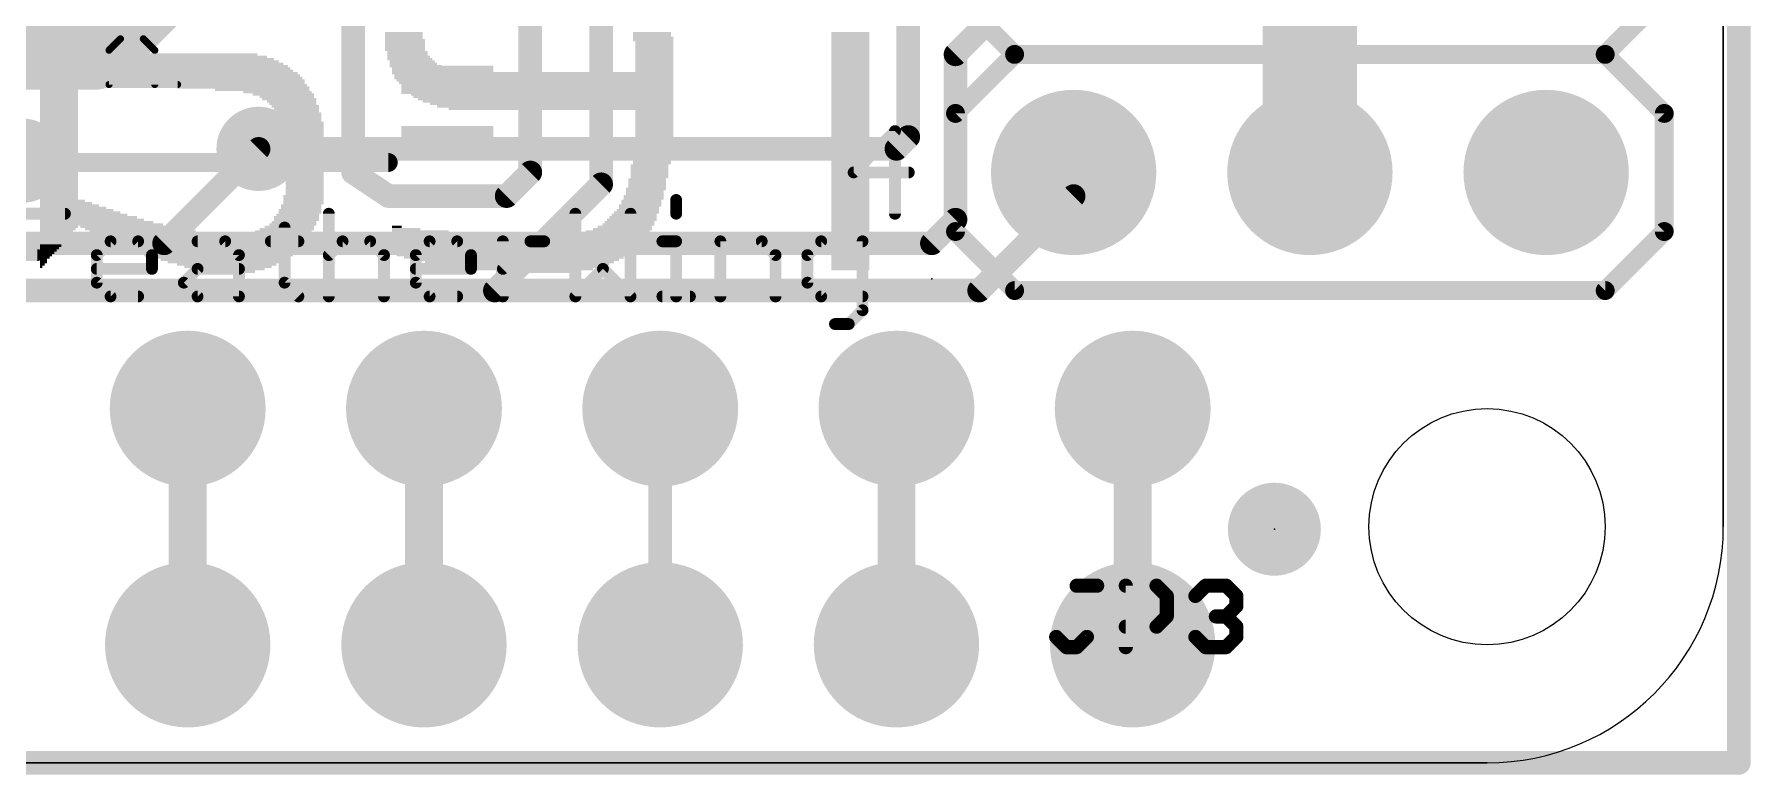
# Model space of a CAD drawing. Extents: x -1.3 to 52.1, y -0.1 to 23.3.
# Drawn here: x 32.64 to 51.09, y -0.13 to 7.84 of the extents above; entities that cross this region are included whole.
import ezdxf

# ---------------------------------------------------------------- set-up
doc = ezdxf.new("R2010")
doc.units = 0
for name, color, linetype in [('1', 12, 'CONTINUOUS'), ('16', 132, 'CONTINUOUS'), ('17', 110, 'CONTINUOUS'), ('18', 110, 'CONTINUOUS'), ('20', 53, 'CONTINUOUS'), ('21', 40, 'CONTINUOUS'), ('22', 40, 'CONTINUOUS'), ('23', 53, 'CONTINUOUS'), ('24', 53, 'CONTINUOUS'), ('25', 253, 'CONTINUOUS'), ('27', 5, 'CONTINUOUS')]:
    doc.layers.add(name, color=color, linetype=linetype)

# ---------------------------------------------------------------- blocks, each defined once
blk = doc.blocks.new('PIE')
at = {"const_width": 0.5}
blk.add_lwpolyline([(0, -0.25, 1), (0, 0.25, 1), (0, -0.25)], format="xyb", dxfattribs=at)
blk = doc.blocks.new('ROUNDP')
at = {"const_width": 0.5}
blk.add_lwpolyline([(0, -0.25, 1), (0, 0.25, 1), (0, -0.25)], format="xyb", dxfattribs=at)
blk = doc.blocks.new('RECT')
blk.add_solid([(-0.5, -0.5), (0.5, -0.5), (-0.5, 0.5), (0.5, 0.5)])
blk = doc.blocks.new('ROUNDV')
at = {"const_width": 0.5}
blk.add_lwpolyline([(0, -0.25, 1), (0, 0.25, 1), (0, -0.25)], format="xyb", dxfattribs=at)

msp = doc.modelspace()

# ---------------------------------------------------------------- linework, layer by layer
at = {"layer": '1'}
for points, const_width in [([(37.973, 12.319), (37.973, 6.35)], 0.254), ([(36.068, 6.35), (36.068, 10.668)], 0.254), ([(46.355, 8.89), (46.355, 6.35)], 1.016), ([(38.735, 8.382), (38.735, 6.223)], 0.254), ([(35.052, 6.604), (34.036, 5.588)], 0.254), ([(36.449, 6.096), (36.068, 6.35)], 0.254), ([(37.973, 6.35), (37.719, 6.096)], 0.254), ([(38.735, 6.223), (37.592, 5.08)], 0.254), ([(37.719, 6.096), (36.449, 6.096)], 0.254), ([(34.036, 5.588), (29.21, 5.588)], 0.254), ([(37.592, 5.08), (28.956, 5.08)], 0.254), ([(34.29, 3.81), (34.29, 1.27)], 0.4064), ([(36.83, 3.81), (36.83, 1.27)], 0.4064), ([(39.37, 3.81), (39.37, 1.27)], 0.254), ([(41.91, 3.81), (41.91, 1.27)], 0.4064), ([(44.45, 3.81), (44.45, 1.27)], 0.4064)]:
    msp.add_lwpolyline(points, dxfattribs=dict(at, const_width=const_width))
for points, const_width in [([(35.0969, 6.5591, 1), (35.0071, 6.6489)], 0.127), ([(36.1032, 6.4028, 1), (36.0328, 6.2972)], 0.127), ([(38.0179, 6.3051, 1), (37.9281, 6.3949)], 0.127), ([(46.101, 6.35, 1), (46.609, 6.35)], 0.508), ([(36.0045, 6.35, 1), (36.1315, 6.35)], 0.127), ([(37.9095, 6.35, 1), (38.0365, 6.35)], 0.127), ([(38.6715, 6.223, 1), (38.7985, 6.223)], 0.127), ([(38.7799, 6.1781, 1), (38.6901, 6.2679)], 0.127), ([(36.449, 6.1595, 1), (36.449, 6.0325)], 0.127), ([(36.4138, 6.0432, 1), (36.4842, 6.1488)], 0.127), ([(37.6741, 6.1409, 1), (37.7639, 6.0511)], 0.127), ([(37.719, 6.0325, 1), (37.719, 6.1595)], 0.127), ([(33.9911, 5.6329, 1), (34.0809, 5.5431)], 0.127), ([(34.036, 5.5245, 1), (34.036, 5.6515)], 0.127), ([(37.5471, 5.1249, 1), (37.6369, 5.0351)], 0.127), ([(37.592, 5.0165, 1), (37.592, 5.1435)], 0.127), ([(34.3916, 3.81, 1), (34.1884, 3.81)], 0.2032), ([(36.9316, 3.81, 1), (36.7284, 3.81)], 0.2032), ([(39.4335, 3.81, 1), (39.3065, 3.81)], 0.127), ([(42.0116, 3.81, 1), (41.8084, 3.81)], 0.2032), ([(44.5516, 3.81, 1), (44.3484, 3.81)], 0.2032), ([(34.1884, 1.27, 1), (34.3916, 1.27)], 0.2032), ([(36.7284, 1.27, 1), (36.9316, 1.27)], 0.2032), ([(39.3065, 1.27, 1), (39.4335, 1.27)], 0.127), ([(41.8084, 1.27, 1), (42.0116, 1.27)], 0.2032), ([(44.3484, 1.27, 1), (44.5516, 1.27)], 0.2032)]:
    msp.add_lwpolyline(points, format="xyb", dxfattribs=dict(at, const_width=const_width))
at = {"layer": '16'}
for points, const_width in [([(50.967, 23.142), (50.967, 0)], 0.254), ([(33.274, 7.747), (33.909, 8.382)], 1.016), ([(43.815, 8.89), (42.545, 7.62)], 0.254), ([(27.813, 7.747), (33.274, 7.747)], 1.016), ([(42.037, 8.001), (42.037, 6.731)], 0.254), ([(42.545, 7.62), (42.545, 5.842)], 0.254), ([(42.037, 6.731), (41.91, 6.604)], 0.254), ([(41.91, 6.604), (35.052, 6.604)], 0.254), ([(43.815, 6.096), (43.815, 6.35)], 0.254), ([(42.799, 5.08), (43.815, 6.096)], 0.254), ([(42.545, 5.842), (42.291, 5.588)], 0.254), ([(42.291, 5.588), (26.924, 5.588)], 0.254), ([(25.4, 5.08), (42.799, 5.08)], 0.254), ([(50.967, 0), (0, 0)], 0.254)]:
    msp.add_lwpolyline(points, dxfattribs=dict(at, const_width=const_width))
for points, const_width in [([(33.0944, 7.9266, 1), (33.4536, 7.5674)], 0.508), ([(33.274, 7.493, 1), (33.274, 8.001)], 0.508), ([(42.6085, 7.62, 1), (42.4815, 7.62)], 0.127), ([(42.5001, 7.6649, 1), (42.5899, 7.5751)], 0.127), ([(42.0819, 6.6861, 1), (41.9921, 6.7759)], 0.127), ([(35.052, 6.6675, 1), (35.052, 6.5405)], 0.127), ([(41.8651, 6.6489, 1), (41.9549, 6.5591)], 0.127), ([(41.91, 6.5405, 1), (41.91, 6.6675)], 0.127), ([(41.9735, 6.731, 1), (42.1005, 6.731)], 0.127), ([(43.8785, 6.35, 1), (43.7515, 6.35)], 0.127), ([(43.7515, 6.096, 1), (43.8785, 6.096)], 0.127), ([(43.8599, 6.0511, 1), (43.7701, 6.1409)], 0.127), ([(42.4815, 5.842, 1), (42.6085, 5.842)], 0.127), ([(42.5899, 5.7971, 1), (42.5001, 5.8869)], 0.127), ([(42.2461, 5.6329, 1), (42.3359, 5.5431)], 0.127), ([(42.291, 5.5245, 1), (42.291, 5.6515)], 0.127), ([(42.7541, 5.1249, 1), (42.8439, 5.0351)], 0.127), ([(42.799, 5.0165, 1), (42.799, 5.1435)], 0.127), ([(50.9035, 0, 1), (51.0305, 0)], 0.127), ([(50.967, -0.0635, 1), (50.967, 0.0635)], 0.127)]:
    msp.add_lwpolyline(points, format="xyb", dxfattribs=dict(at, const_width=const_width))
at = {"layer": '20'}
for p, q in [((50.8, 20.32), (50.8, 2.54)), ((50.8, 2.54), (50.8, 20.32)), ((48.26, 0), (2.54, 0)), ((2.54, 0), (48.26, 0))]:
    msp.add_line(p, q, dxfattribs=at)
msp.add_circle((48.26, 2.54), 1.27, dxfattribs=at)
msp.add_arc((48.26, 2.54), 2.54, 270, 0, dxfattribs=at)
msp.add_arc((48.26, 2.54), 2.54, 270, 0, dxfattribs=at)
at = {"layer": '21'}
for points, const_width in [([(42.545, 8.255), (43.18, 7.62)], 0.2032), ([(50.165, 8.255), (49.53, 7.62)], 0.2032), ([(43.18, 7.62), (42.545, 6.985)], 0.2032), ([(49.53, 7.62), (43.18, 7.62)], 0.2032), ([(49.53, 7.62), (50.165, 6.985)], 0.2032), ([(42.545, 6.985), (42.545, 5.715)], 0.2032), ([(50.165, 6.985), (50.165, 5.715)], 0.2032), ([(41.8944, 6.7953), (41.4495, 6.3504)], 0.127), ([(41.8944, 5.9055), (41.8944, 6.7953)], 0.127), ([(36.4458, 6.4574), (31.8802, 6.4574)], 0.2032), ([(41.4495, 6.3504), (42.0427, 6.3504)], 0.127), ([(39.5414, 6.0546), (39.5414, 5.9063)], 0.127), ([(32.3768, 5.9063), (32.9699, 5.9063)], 0.127), ([(35.807, 5.9063), (35.807, 5.0165)], 0.127), ([(38.4576, 5.9063), (38.4576, 5.0165)], 0.127), ([(39.0508, 5.0165), (39.0508, 5.9063)], 0.127), ([(35.3316, 5.758), (35.3316, 5.1648)], 0.127), ([(42.545, 5.715), (43.18, 5.08)], 0.2032), ([(50.165, 5.715), (49.53, 5.08)], 0.2032), ([(33.3123, 5.4614), (33.4606, 5.6097)], 0.127), ([(33.4606, 5.6097), (33.7572, 5.6097)], 0.127), ([(33.7572, 5.6097), (33.9055, 5.4614)], 0.127), ([(34.3961, 5.6097), (34.6927, 5.6097)], 0.127), ([(34.6927, 5.6097), (34.841, 5.4614)], 0.127), ([(35.1833, 5.6097), (35.4799, 5.6097)], 0.127), ([(35.807, 5.4614), (35.9553, 5.6097)], 0.127), ([(35.9553, 5.6097), (36.2519, 5.6097)], 0.127), ([(36.2519, 5.6097), (36.4002, 5.4614)], 0.127), ([(36.7425, 5.4614), (36.8908, 5.6097)], 0.127), ([(36.8908, 5.6097), (37.1874, 5.6097)], 0.127), ([(37.1874, 5.6097), (37.3357, 5.4614)], 0.127), ([(37.678, 5.0165), (37.678, 5.6097)], 0.127), ([(37.678, 5.3131), (37.9746, 5.6097)], 0.127), ([(37.9746, 5.6097), (38.1229, 5.6097)], 0.127), ([(39.3932, 5.6097), (39.5414, 5.6097)], 0.127), ([(39.5414, 5.6097), (39.5414, 5.0165)], 0.127), ([(40.0168, 5.0165), (40.0168, 5.6097)], 0.127), ([(40.0168, 5.6097), (40.4617, 5.6097)], 0.127), ([(40.4617, 5.6097), (40.61, 5.4614)], 0.127), ([(41.1006, 5.6097), (40.9524, 5.4614)], 0.127), ([(41.5455, 5.6097), (41.1006, 5.6097)], 0.127), ([(41.5455, 4.8682), (41.5455, 5.6097)], 0.127), ([(32.3768, 5.4614), (32.6733, 5.4614)], 0.127), ([(33.3123, 5.1648), (33.3123, 5.4614)], 0.127), ([(33.9055, 5.3131), (33.3123, 5.3131)], 0.127), ([(33.9055, 5.4614), (33.9055, 5.3131)], 0.127), ([(34.2478, 5.1648), (34.3961, 5.3131)], 0.127), ([(34.3961, 5.3131), (34.841, 5.3131)], 0.127), ([(34.841, 5.4614), (34.841, 5.0165)], 0.127), ([(36.4002, 5.4614), (36.4002, 5.0165)], 0.127), ([(36.7425, 5.1648), (36.7425, 5.4614)], 0.127), ([(37.3357, 5.3131), (36.7425, 5.3131)], 0.127), ([(37.3357, 5.4614), (37.3357, 5.3131)], 0.127), ([(38.4576, 5.0165), (38.7542, 5.3131)], 0.127), ([(38.7542, 5.3131), (39.0508, 5.0165)], 0.127), ([(40.61, 5.4614), (40.61, 5.0165)], 0.127), ([(40.9524, 5.4614), (40.9524, 5.1648)], 0.127), ([(33.4606, 5.0165), (33.3123, 5.1648)], 0.127), ([(34.3961, 5.0165), (34.2478, 5.1648)], 0.127), ([(35.3316, 5.1648), (35.4799, 5.0165)], 0.127), ([(36.8908, 5.0165), (36.7425, 5.1648)], 0.127), ([(40.9524, 5.1648), (41.1006, 5.0165)], 0.127), ([(49.53, 5.08), (43.18, 5.08)], 0.2032), ([(33.7572, 5.0165), (33.4606, 5.0165)], 0.127), ([(34.841, 5.0165), (34.3961, 5.0165)], 0.127), ([(37.1874, 5.0165), (36.8908, 5.0165)], 0.127), ([(39.3932, 5.0165), (39.6897, 5.0165)], 0.127), ([(41.1006, 5.0165), (41.5455, 5.0165)], 0.127), ([(41.3972, 4.7199), (41.5455, 4.8682)], 0.127), ([(41.2489, 4.7199), (41.3972, 4.7199)], 0.127)]:
    msp.add_lwpolyline(points, dxfattribs=dict(at, const_width=const_width))
for points, const_width in [([(43.18, 7.6708, 1), (43.18, 7.5692)], 0.1016), ([(43.2159, 7.5841, 1), (43.1441, 7.6559)], 0.1016), ([(43.1441, 7.5841, 1), (43.2159, 7.6559)], 0.1016), ([(49.5659, 7.6559, 1), (49.4941, 7.5841)], 0.1016), ([(49.4941, 7.6559, 1), (49.5659, 7.5841)], 0.1016), ([(49.53, 7.5692, 1), (49.53, 7.6708)], 0.1016), ([(42.5958, 6.985, 1), (42.4942, 6.985)], 0.1016), ([(42.5091, 7.0209, 1), (42.5809, 6.9491)], 0.1016), ([(50.2158, 6.985, 1), (50.1142, 6.985)], 0.1016), ([(50.1291, 6.9491, 1), (50.2009, 7.0209)], 0.1016), ([(41.9261, 6.7953, 1), (41.8626, 6.7953)], 0.0635), ([(41.9168, 6.7728, 1), (41.8719, 6.8177)], 0.0635), ([(36.4458, 6.4066, 1), (36.4458, 6.5082)], 0.1016), ([(41.4495, 6.3821, 1), (41.4495, 6.3186)], 0.0635), ([(41.427, 6.3728, 1), (41.472, 6.3279)], 0.0635), ([(42.0427, 6.3186, 1), (42.0427, 6.3821)], 0.0635), ([(39.5732, 6.0546, 1), (39.5097, 6.0546)], 0.0635), ([(32.9699, 5.8745, 1), (32.9699, 5.938)], 0.0635), ([(35.8388, 5.9063, 1), (35.7752, 5.9063)], 0.0635), ([(38.4894, 5.9063, 1), (38.4259, 5.9063)], 0.0635), ([(39.0826, 5.9063, 1), (39.0191, 5.9063)], 0.0635), ([(39.5097, 5.9063, 1), (39.5732, 5.9063)], 0.0635), ([(41.8626, 5.9055, 1), (41.9261, 5.9055)], 0.0635), ([(35.3634, 5.758, 1), (35.2999, 5.758)], 0.0635), ([(42.5809, 5.7509, 1), (42.5091, 5.6791)], 0.1016), ([(42.4942, 5.715, 1), (42.5958, 5.715)], 0.1016), ([(50.1142, 5.715, 1), (50.2158, 5.715)], 0.1016), ([(50.2009, 5.6791, 1), (50.1291, 5.7509)], 0.1016), ([(33.4606, 5.6414, 1), (33.4606, 5.5779)], 0.0635), ([(33.483, 5.5872, 1), (33.4381, 5.6321)], 0.0635), ([(33.7796, 5.6321, 1), (33.7347, 5.5872)], 0.0635), ([(33.7572, 5.5779, 1), (33.7572, 5.6414)], 0.0635), ([(34.3961, 5.6414, 1), (34.3961, 5.5779)], 0.0635), ([(34.7151, 5.6321, 1), (34.6702, 5.5872)], 0.0635), ([(34.6927, 5.5779, 1), (34.6927, 5.6414)], 0.0635), ([(35.1833, 5.6414, 1), (35.1833, 5.5779)], 0.0635), ([(35.4799, 5.5779, 1), (35.4799, 5.6414)], 0.0635), ([(35.9553, 5.6414, 1), (35.9553, 5.5779)], 0.0635), ([(35.9777, 5.5872, 1), (35.9328, 5.6321)], 0.0635), ([(36.2743, 5.6321, 1), (36.2294, 5.5872)], 0.0635), ([(36.2519, 5.5779, 1), (36.2519, 5.6414)], 0.0635), ([(36.8908, 5.6414, 1), (36.8908, 5.5779)], 0.0635), ([(36.9133, 5.5872, 1), (36.8684, 5.6321)], 0.0635), ([(37.2098, 5.6321, 1), (37.1649, 5.5872)], 0.0635), ([(37.1874, 5.5779, 1), (37.1874, 5.6414)], 0.0635), ([(37.7098, 5.6097, 1), (37.6463, 5.6097)], 0.0635), ([(37.9746, 5.6414, 1), (37.9746, 5.5779)], 0.0635), ([(37.9971, 5.5872, 1), (37.9522, 5.6321)], 0.0635), ([(38.1229, 5.5779, 1), (38.1229, 5.6414)], 0.0635), ([(39.3932, 5.6414, 1), (39.3932, 5.5779)], 0.0635), ([(39.5732, 5.6097, 1), (39.5097, 5.6097)], 0.0635), ([(39.5414, 5.5779, 1), (39.5414, 5.6414)], 0.0635), ([(40.0168, 5.6414, 1), (40.0168, 5.5779)], 0.0635), ([(40.0486, 5.6097, 1), (39.9851, 5.6097)], 0.0635), ([(40.4842, 5.6321, 1), (40.4393, 5.5872)], 0.0635), ([(40.4617, 5.5779, 1), (40.4617, 5.6414)], 0.0635), ([(41.1006, 5.6414, 1), (41.1006, 5.5779)], 0.0635), ([(41.1231, 5.5872, 1), (41.0782, 5.6321)], 0.0635), ([(41.5773, 5.6097, 1), (41.5138, 5.6097)], 0.0635), ([(41.5455, 5.5779, 1), (41.5455, 5.6414)], 0.0635), ([(32.6733, 5.4296, 1), (32.6733, 5.4931)], 0.0635), ([(33.344, 5.4614, 1), (33.2805, 5.4614)], 0.0635), ([(33.2898, 5.4838, 1), (33.3347, 5.4389)], 0.0635), ([(33.3123, 5.3448, 1), (33.3123, 5.2813)], 0.0635), ([(33.9372, 5.4614, 1), (33.8737, 5.4614)], 0.0635), ([(33.883, 5.4389, 1), (33.9279, 5.4838)], 0.0635), ([(33.9055, 5.2813, 1), (33.9055, 5.3448)], 0.0635), ([(34.3961, 5.3448, 1), (34.3961, 5.2813)], 0.0635), ([(34.4185, 5.2906, 1), (34.3736, 5.3355)], 0.0635), ([(34.8727, 5.4614, 1), (34.8092, 5.4614)], 0.0635), ([(34.8185, 5.4389, 1), (34.8634, 5.4838)], 0.0635), ([(34.841, 5.2813, 1), (34.841, 5.3448)], 0.0635), ([(35.7845, 5.4838, 1), (35.8295, 5.4389)], 0.0635), ([(36.4319, 5.4614, 1), (36.3684, 5.4614)], 0.0635), ([(36.3777, 5.4389, 1), (36.4226, 5.4838)], 0.0635), ([(36.7743, 5.4614, 1), (36.7108, 5.4614)], 0.0635), ([(36.7425, 5.3448, 1), (36.7425, 5.2813)], 0.0635), ([(36.7201, 5.4838, 1), (36.765, 5.4389)], 0.0635), ([(37.3674, 5.4614, 1), (37.3039, 5.4614)], 0.0635), ([(37.3132, 5.4389, 1), (37.3581, 5.4838)], 0.0635), ([(37.3357, 5.2813, 1), (37.3357, 5.3448)], 0.0635), ([(37.6556, 5.3355, 1), (37.7005, 5.2906)], 0.0635), ([(38.7767, 5.3355, 1), (38.7318, 5.2906)], 0.0635), ([(38.7767, 5.2906, 1), (38.7318, 5.3355)], 0.0635), ([(40.6418, 5.4614, 1), (40.5783, 5.4614)], 0.0635), ([(40.5876, 5.4389, 1), (40.6325, 5.4838)], 0.0635), ([(40.9841, 5.4614, 1), (40.9206, 5.4614)], 0.0635), ([(40.9299, 5.4838, 1), (40.9748, 5.4389)], 0.0635), ([(33.3347, 5.1872, 1), (33.2898, 5.1423)], 0.0635), ([(33.2805, 5.1648, 1), (33.344, 5.1648)], 0.0635), ([(33.8737, 5.3131, 1), (33.9372, 5.3131)], 0.0635), ([(34.2703, 5.1872, 1), (34.2254, 5.1423)], 0.0635), ([(34.2254, 5.1872, 1), (34.2703, 5.1423)], 0.0635), ([(35.2999, 5.1648, 1), (35.3634, 5.1648)], 0.0635), ([(35.3541, 5.1872, 1), (35.3092, 5.1423)], 0.0635), ([(36.7108, 5.1648, 1), (36.7743, 5.1648)], 0.0635), ([(36.765, 5.1872, 1), (36.7201, 5.1423)], 0.0635), ([(37.3039, 5.3131, 1), (37.3674, 5.3131)], 0.0635), ([(40.9206, 5.1648, 1), (40.9841, 5.1648)], 0.0635), ([(40.9748, 5.1872, 1), (40.9299, 5.1423)], 0.0635), ([(43.18, 5.1308, 1), (43.18, 5.0292)], 0.1016), ([(49.53, 5.0292, 1), (49.53, 5.1308)], 0.1016), ([(33.4606, 5.0483, 1), (33.4606, 4.9848)], 0.0635), ([(33.4381, 4.994, 1), (33.483, 5.039)], 0.0635), ([(33.7572, 4.9848, 1), (33.7572, 5.0483)], 0.0635), ([(34.3961, 5.0483, 1), (34.3961, 4.9848)], 0.0635), ([(34.3736, 4.994, 1), (34.4185, 5.039)], 0.0635), ([(34.8092, 5.0165, 1), (34.8727, 5.0165)], 0.0635), ([(34.841, 4.9848, 1), (34.841, 5.0483)], 0.0635), ([(35.4575, 4.994, 1), (35.5024, 5.039)], 0.0635), ([(35.7752, 5.0165, 1), (35.8388, 5.0165)], 0.0635), ([(36.3684, 5.0165, 1), (36.4319, 5.0165)], 0.0635), ([(36.8908, 5.0483, 1), (36.8908, 4.9848)], 0.0635), ([(36.8684, 4.994, 1), (36.9133, 5.039)], 0.0635), ([(37.1874, 4.9848, 1), (37.1874, 5.0483)], 0.0635), ([(37.6463, 5.0165, 1), (37.7098, 5.0165)], 0.0635), ([(38.4352, 5.039, 1), (38.4801, 4.994)], 0.0635), ([(38.4259, 5.0165, 1), (38.4894, 5.0165)], 0.0635), ([(39.0191, 5.0165, 1), (39.0826, 5.0165)], 0.0635), ([(39.0284, 4.994, 1), (39.0733, 5.039)], 0.0635), ([(39.3932, 5.0483, 1), (39.3932, 4.9848)], 0.0635), ([(39.5097, 5.0165, 1), (39.5732, 5.0165)], 0.0635), ([(39.6897, 4.9848, 1), (39.6897, 5.0483)], 0.0635), ([(39.9851, 5.0165, 1), (40.0486, 5.0165)], 0.0635), ([(40.5783, 5.0165, 1), (40.6418, 5.0165)], 0.0635), ([(41.1006, 5.0483, 1), (41.1006, 4.9848)], 0.0635), ([(41.0782, 4.994, 1), (41.1231, 5.039)], 0.0635), ([(41.5455, 4.9848, 1), (41.5455, 5.0483)], 0.0635), ([(43.1441, 5.0441, 1), (43.2159, 5.1159)], 0.1016), ([(49.4941, 5.1159, 1), (49.5659, 5.0441)], 0.1016), ([(41.5138, 4.8682, 1), (41.5773, 4.8682)], 0.0635), ([(41.568, 4.8458, 1), (41.5231, 4.8907)], 0.0635), ([(41.2489, 4.7517, 1), (41.2489, 4.6882)], 0.0635), ([(41.3748, 4.7424, 1), (41.4197, 4.6975)], 0.0635), ([(41.3972, 4.6882, 1), (41.3972, 4.7517)], 0.0635)]:
    msp.add_lwpolyline(points, format="xyb", dxfattribs=dict(at, const_width=const_width))
at = {"layer": '23'}
msp.add_point((45.973, 2.513), dxfattribs=at)
at = {"layer": '24'}
msp.add_point((42.291, 5.207), dxfattribs=at)
at = {"layer": '25', "const_width": 0.1524}
for points in [[(43.8475, 1.9056), (44.0678, 1.9056)], [(43.9576, 1.3548), (43.9576, 1.9056)], [(44.3756, 1.2446), (44.3756, 1.9056)], [(44.3756, 1.9056), (44.7061, 1.9056)], [(44.7061, 1.9056), (44.8162, 1.7954)], [(44.8162, 1.7954), (44.8162, 1.5751)], [(45.124, 1.7954), (45.2341, 1.9056)], [(45.2341, 1.9056), (45.4545, 1.9056)], [(45.4545, 1.9056), (45.5646, 1.7954)], [(45.5646, 1.7954), (45.5646, 1.6852)], [(45.5646, 1.6852), (45.4545, 1.5751)], [(44.7061, 1.4649), (44.3756, 1.4649)], [(44.8162, 1.5751), (44.7061, 1.4649)], [(45.4545, 1.5751), (45.3443, 1.5751)], [(45.4545, 1.5751), (45.5646, 1.4649)], [(45.5646, 1.4649), (45.5646, 1.3548)], [(43.6272, 1.3548), (43.7373, 1.2446)], [(43.7373, 1.2446), (43.8475, 1.2446)], [(43.8475, 1.2446), (43.9576, 1.3548)], [(45.2341, 1.2446), (45.124, 1.3548)], [(45.4545, 1.2446), (45.2341, 1.2446)], [(45.5646, 1.3548), (45.4545, 1.2446)]]:
    msp.add_lwpolyline(points, dxfattribs=at)
at = {"layer": '25', "const_width": 0.0762}
for points in [[(43.8475, 1.9437, 1), (43.8475, 1.8675)], [(43.9957, 1.9056, 1), (43.9195, 1.9056)], [(44.0678, 1.8675, 1), (44.0678, 1.9437)], [(44.4137, 1.9056, 1), (44.3375, 1.9056)], [(44.3756, 1.9437, 1), (44.3756, 1.8675)], [(44.733, 1.9325, 1), (44.6791, 1.8786)], [(44.7061, 1.8675, 1), (44.7061, 1.9437)], [(44.8543, 1.7954, 1), (44.7781, 1.7954)], [(44.7893, 1.7685, 1), (44.8432, 1.8223)], [(45.097, 1.8223, 1), (45.1509, 1.7685)], [(45.2341, 1.9437, 1), (45.2341, 1.8675)], [(45.2611, 1.8786, 1), (45.2072, 1.9325)], [(45.4814, 1.9325, 1), (45.4275, 1.8786)], [(45.4545, 1.8675, 1), (45.4545, 1.9437)], [(45.6027, 1.7954, 1), (45.5265, 1.7954)], [(45.5377, 1.7685, 1), (45.5916, 1.8223)], [(45.5265, 1.6852, 1), (45.6027, 1.6852)], [(45.5916, 1.6583, 1), (45.5377, 1.7122)], [(44.3756, 1.503, 1), (44.3756, 1.4268)], [(44.6791, 1.4919, 1), (44.733, 1.438)], [(44.7061, 1.4268, 1), (44.7061, 1.503)], [(44.7781, 1.5751, 1), (44.8543, 1.5751)], [(44.8432, 1.5481, 1), (44.7893, 1.602)], [(45.3443, 1.6132, 1), (45.3443, 1.537)], [(45.4814, 1.602, 1), (45.4275, 1.5481)], [(45.4275, 1.602, 1), (45.4814, 1.5481)], [(45.4545, 1.537, 1), (45.4545, 1.6132)], [(45.6027, 1.4649, 1), (45.5265, 1.4649)], [(45.5377, 1.438, 1), (45.5916, 1.4919)], [(43.6541, 1.3817, 1), (43.6002, 1.3278)], [(43.7373, 1.2827, 1), (43.7373, 1.2065)], [(43.7104, 1.2177, 1), (43.7643, 1.2715)], [(43.8205, 1.2715, 1), (43.8744, 1.2177)], [(43.8475, 1.2065, 1), (43.8475, 1.2827)], [(43.9195, 1.3548, 1), (43.9957, 1.3548)], [(43.9846, 1.3278, 1), (43.9307, 1.3817)], [(45.1509, 1.3817, 1), (45.097, 1.3278)], [(45.2341, 1.2827, 1), (45.2341, 1.2065)], [(45.2072, 1.2177, 1), (45.2611, 1.2715)], [(45.4275, 1.2715, 1), (45.4814, 1.2177)], [(45.4545, 1.2065, 1), (45.4545, 1.2827)], [(45.5265, 1.3548, 1), (45.6027, 1.3548)], [(45.5916, 1.3278, 1), (45.5377, 1.3817)], [(44.3375, 1.2446, 1), (44.4137, 1.2446)]]:
    msp.add_lwpolyline(points, format="xyb", dxfattribs=at)
at = {"layer": '27', "const_width": 0.0762}
for points in [[(33.4443, 7.6646), (33.5671, 7.7875)], [(33.5671, 7.7875), (33.8129, 7.7875)], [(33.8129, 7.7875), (33.9358, 7.6646)], [(33.4443, 7.296), (33.4443, 7.6646)], [(33.9358, 7.6646), (33.9358, 7.296)], [(34.1815, 7.296), (33.4443, 7.296)]]:
    msp.add_lwpolyline(points, dxfattribs=at)
at = {"layer": '27', "const_width": 0.0381}
for points in [[(33.5671, 7.8065, 1), (33.5671, 7.7684)], [(33.5806, 7.774, 1), (33.5537, 7.8009)], [(33.8264, 7.8009, 1), (33.7994, 7.774)], [(33.8129, 7.7684, 1), (33.8129, 7.8065)], [(33.4633, 7.6646, 1), (33.4252, 7.6646)], [(33.4308, 7.6781, 1), (33.4577, 7.6511)], [(33.9548, 7.6646, 1), (33.9167, 7.6646)], [(33.9223, 7.6511, 1), (33.9492, 7.6781)], [(33.4252, 7.296, 1), (33.4633, 7.296)], [(33.4443, 7.315, 1), (33.4443, 7.2769)], [(33.9167, 7.296, 1), (33.9548, 7.296)], [(34.1815, 7.2769, 1), (34.1815, 7.315)]]:
    msp.add_lwpolyline(points, format="xyb", dxfattribs=at)

# ---------------------------------------------------------------- block references
at = {"layer": '1', "xscale": 0.3048, "yscale": 0.9906, "rotation": 270}
for p in [(37.0808, 7.347), (37.0808, 6.697)]:
    msp.add_blockref('RECT', p, dxfattribs=at)
at = {"layer": '1'}
msp.add_blockref('PIE', (45.973, 2.513), dxfattribs=at)
at = {"layer": '17', "rotation": 270}
for p, xscale, yscale in [((43.815, 6.35), 1.778, 1.778), ((43.815, 6.35), 1.778, 1.778), ((46.355, 6.35), 1.778, 1.778), ((46.355, 6.35), 1.778, 1.778), ((48.895, 6.35), 1.778, 1.778), ((48.895, 6.35), 1.778, 1.778), ((34.29, 3.81), 1.6764, 1.6764), ((34.29, 3.81), 1.6764, 1.6764), ((36.83, 3.81), 1.6764, 1.6764), ((36.83, 3.81), 1.6764, 1.6764), ((39.37, 3.81), 1.6764, 1.6764), ((39.37, 3.81), 1.6764, 1.6764), ((41.91, 3.81), 1.6764, 1.6764), ((41.91, 3.81), 1.6764, 1.6764), ((44.45, 3.81), 1.6764, 1.6764), ((44.45, 3.81), 1.6764, 1.6764)]:
    msp.add_blockref('ROUNDP', p, dxfattribs=dict(at, xscale=xscale, yscale=yscale))
at = {"layer": '17', "xscale": 1.778, "yscale": 1.778}
for p in [(34.29, 1.27), (34.29, 1.27), (36.83, 1.27), (36.83, 1.27), (39.37, 1.27), (39.37, 1.27), (41.91, 1.27), (41.91, 1.27), (44.45, 1.27), (44.45, 1.27)]:
    msp.add_blockref('ROUNDP', p, dxfattribs=at)
at = {"layer": '18', "xscale": 0.9064, "yscale": 0.9064}
for p in [(35.052, 6.604), (35.052, 6.604), (32.512, 6.477), (32.512, 6.477)]:
    msp.add_blockref('ROUNDV', p, dxfattribs=at)
at = {"layer": '22', "yscale": 0.0254, "rotation": 180}
for p, xscale in [((32.9057, 7.8486), 0.4064), ((32.9057, 7.8232), 0.4064), ((32.9057, 7.7978), 0.4064), ((32.9057, 7.7724), 0.4064), ((32.9057, 7.747), 0.4064), ((36.6141, 7.8486), 0.4064), ((36.6141, 7.8232), 0.4064), ((36.6141, 7.7978), 0.4064), ((36.6268, 7.7724), 0.4318), ((36.6268, 7.747), 0.4318), ((39.2811, 7.8486), 0.4064), ((39.2811, 7.8232), 0.4064), ((39.2938, 7.7978), 0.4318), ((39.2938, 7.7724), 0.4318), ((39.3065, 7.747), 0.4064), ((41.4147, 7.8486), 0.4064), ((41.4147, 7.8232), 0.4064), ((41.4147, 7.7978), 0.4064), ((41.4147, 7.7724), 0.4064), ((41.4147, 7.747), 0.4064), ((32.9057, 7.7216), 0.4064), ((32.9057, 7.6962), 0.4064), ((32.9057, 7.6708), 0.4064), ((32.9057, 7.6454), 0.4064), ((33.8709, 7.62), 2.3368), ((33.9217, 7.5946), 2.4384), ((33.9598, 7.5692), 2.5146), ((36.6268, 7.7216), 0.4318), ((36.6268, 7.6962), 0.4318), ((36.6268, 7.6708), 0.4318), ((36.6522, 7.6454), 0.4318), ((36.6522, 7.62), 0.4318), ((36.6649, 7.5946), 0.4572), ((36.6776, 7.5692), 0.4826), ((39.3065, 7.7216), 0.4064), ((39.3065, 7.6962), 0.4064), ((39.3065, 7.6708), 0.4064), ((39.3065, 7.6454), 0.4064), ((39.3065, 7.62), 0.4064), ((39.3065, 7.5946), 0.4064), ((39.3065, 7.5692), 0.4064), ((41.4147, 7.7216), 0.4064), ((41.4147, 7.6962), 0.4064), ((41.4147, 7.6708), 0.4064), ((41.4147, 7.6454), 0.4064), ((41.4147, 7.62), 0.4064), ((41.4147, 7.5946), 0.4064), ((41.4147, 7.5692), 0.4064), ((33.9852, 7.5438), 2.5654), ((34.0106, 7.5184), 2.6162), ((34.036, 7.493), 2.667), ((34.0487, 7.4676), 2.6924), ((34.0614, 7.4422), 2.7178), ((34.0868, 7.4168), 2.7686), ((34.0995, 7.3914), 2.794), ((36.703, 7.5438), 0.4826), ((36.7157, 7.5184), 0.508), ((36.7411, 7.493), 0.5588), ((36.7792, 7.4676), 0.5842), ((36.8173, 7.4422), 0.6604), ((37.9984, 7.4168), 3.0226), ((38.0111, 7.3914), 2.9972), ((39.3065, 7.5438), 0.4064), ((39.3065, 7.5184), 0.4064), ((39.3065, 7.493), 0.4064), ((39.3065, 7.4676), 0.4064), ((39.3065, 7.4422), 0.4064), ((41.4147, 7.5438), 0.4064), ((41.4147, 7.5184), 0.4064), ((41.4147, 7.493), 0.4064), ((41.4147, 7.4676), 0.4064), ((41.4147, 7.4422), 0.4064), ((41.4147, 7.4168), 0.4064), ((41.4147, 7.3914), 0.4064), ((34.1122, 7.366), 2.8194), ((34.1249, 7.3406), 2.8448), ((32.9057, 7.3152), 0.4064), ((32.9057, 7.2898), 0.4064), ((32.9057, 7.2644), 0.4064), ((32.9057, 7.239), 0.4064), ((32.9057, 7.2136), 0.4064), ((32.9057, 7.1882), 0.4064), ((34.4424, 7.3152), 2.2098), ((34.671, 7.2898), 1.8034), ((34.8869, 7.2644), 1.4224), ((35.0901, 7.239), 1.016), ((35.2552, 7.2136), 0.7366), ((35.3187, 7.1882), 0.6604), ((38.0111, 7.366), 2.9972), ((38.0238, 7.3406), 2.9718), ((38.0365, 7.3152), 2.9464), ((38.0492, 7.2898), 2.921), ((38.0619, 7.2644), 2.8956), ((38.0746, 7.239), 2.8702), ((38.0873, 7.2136), 2.8448), ((38.1, 7.1882), 2.8194), ((41.4147, 7.366), 0.4064), ((41.4147, 7.3406), 0.4064), ((41.4147, 7.3152), 0.4064), ((41.4147, 7.2898), 0.4064), ((41.4147, 7.2644), 0.4064), ((41.4147, 7.239), 0.4064), ((41.4147, 7.2136), 0.4064), ((41.4147, 7.1882), 0.4064), ((32.9057, 7.1628), 0.4064), ((32.9057, 7.1374), 0.4064), ((32.9057, 7.112), 0.4064), ((32.9057, 7.0866), 0.4064), ((32.9057, 7.0612), 0.4064), ((32.9057, 7.0358), 0.4064), ((32.9057, 7.0104), 0.4064), ((35.3568, 7.1628), 0.5842), ((35.3822, 7.1374), 0.5842), ((35.4076, 7.112), 0.5334), ((35.4203, 7.0866), 0.508), ((35.4457, 7.0612), 0.508), ((35.4584, 7.0358), 0.4826), ((35.4711, 7.0104), 0.4572), ((38.1127, 7.1628), 2.794), ((38.1381, 7.1374), 2.7432), ((38.1635, 7.112), 2.6924), ((38.2016, 7.0866), 2.6162), ((38.2397, 7.0612), 2.54), ((38.3032, 7.0358), 2.413), ((39.3065, 7.0104), 0.4064), ((41.4147, 7.1628), 0.4064), ((41.4147, 7.1374), 0.4064), ((41.4147, 7.112), 0.4064), ((41.4147, 7.0866), 0.4064), ((41.4147, 7.0612), 0.4064), ((41.4147, 7.0358), 0.4064), ((41.4147, 7.0104), 0.4064), ((32.9057, 6.985), 0.4064), ((32.9057, 6.9596), 0.4064), ((32.9057, 6.9342), 0.4064), ((32.9057, 6.9088), 0.4064), ((32.9057, 6.8834), 0.4064), ((32.9057, 6.858), 0.4064), ((32.9057, 6.8326), 0.4064), ((35.4838, 6.985), 0.4826), ((35.4965, 6.9596), 0.4572), ((35.5092, 6.9342), 0.4318), ((35.5092, 6.9088), 0.4318), ((35.5219, 6.8834), 0.4572), ((35.5346, 6.858), 0.4318), ((35.5346, 6.8326), 0.4318), ((39.3065, 6.985), 0.4064), ((39.3065, 6.9596), 0.4064), ((39.3065, 6.9342), 0.4064), ((39.3065, 6.9088), 0.4064), ((39.3065, 6.8834), 0.4064), ((39.3065, 6.858), 0.4064), ((39.3065, 6.8326), 0.4064), ((41.4147, 6.985), 0.4064), ((41.4147, 6.9596), 0.4064), ((41.4147, 6.9342), 0.4064), ((41.4147, 6.9088), 0.4064), ((41.4147, 6.8834), 0.4064), ((41.4147, 6.858), 0.4064), ((41.4147, 6.8326), 0.4064), ((32.9057, 6.8072), 0.4064), ((32.9057, 6.7818), 0.4064), ((32.9057, 6.7564), 0.4064), ((32.9057, 6.731), 0.4064), ((32.9057, 6.7056), 0.4064), ((32.9057, 6.6802), 0.4064), ((32.9057, 6.6548), 0.4064), ((35.5346, 6.8072), 0.4318), ((35.5346, 6.7818), 0.4318), ((35.5473, 6.7564), 0.4064), ((35.5473, 6.731), 0.4064), ((35.5473, 6.7056), 0.4064), ((35.5473, 6.6802), 0.4064), ((35.5473, 6.6548), 0.4064), ((39.2811, 6.6802), 0.4064), ((39.2811, 6.6548), 0.4064), ((39.3065, 6.8072), 0.4064), ((39.3065, 6.7818), 0.4064), ((39.3065, 6.7564), 0.4064), ((39.3065, 6.731), 0.4064), ((39.3065, 6.7056), 0.4064), ((41.4147, 6.8072), 0.4064), ((41.4147, 6.7818), 0.4064), ((41.4147, 6.7564), 0.4064), ((41.4147, 6.731), 0.4064), ((41.4147, 6.7056), 0.4064), ((41.4147, 6.6802), 0.4064), ((41.4147, 6.6548), 0.4064), ((32.9057, 6.6294), 0.4064), ((32.9057, 6.604), 0.4064), ((32.9057, 6.5786), 0.4064), ((32.9057, 6.5532), 0.4064), ((32.9057, 6.5278), 0.4064), ((32.9057, 6.5024), 0.4064), ((32.9057, 6.477), 0.4064), ((32.9057, 6.4516), 0.4064), ((35.5473, 6.6294), 0.4064), ((35.5473, 6.604), 0.4064), ((35.5473, 6.5786), 0.4064), ((35.5473, 6.5532), 0.4064), ((35.5473, 6.5278), 0.4064), ((35.5473, 6.5024), 0.4064), ((35.5473, 6.477), 0.4064), ((35.5473, 6.4516), 0.4064), ((39.2811, 6.6294), 0.4064), ((39.2811, 6.604), 0.4064), ((39.2811, 6.5786), 0.4064), ((39.2811, 6.5532), 0.4064), ((39.2811, 6.5278), 0.4064), ((39.2811, 6.5024), 0.4064), ((39.2811, 6.477), 0.4064), ((39.2811, 6.4516), 0.4064), ((41.4147, 6.6294), 0.4064), ((41.4147, 6.604), 0.4064), ((41.4147, 6.5786), 0.4064), ((41.4147, 6.5532), 0.4064), ((41.4147, 6.5278), 0.4064), ((41.4147, 6.5024), 0.4064), ((41.4147, 6.477), 0.4064), ((41.4147, 6.4516), 0.4064), ((32.9057, 6.4262), 0.4064), ((32.9057, 6.4008), 0.4064), ((32.9057, 6.3754), 0.4064), ((32.9057, 6.35), 0.4064), ((32.9057, 6.3246), 0.4064), ((32.9057, 6.2992), 0.4064), ((32.9057, 6.2738), 0.4064), ((35.5473, 6.4262), 0.4064), ((35.5473, 6.4008), 0.4064), ((35.5473, 6.3754), 0.4064), ((35.5473, 6.35), 0.4064), ((35.5473, 6.3246), 0.4064), ((35.5473, 6.2992), 0.4064), ((35.5473, 6.2738), 0.4064), ((39.2303, 6.2738), 0.4064), ((39.2557, 6.4262), 0.4064), ((39.2557, 6.4008), 0.4064), ((39.2557, 6.3754), 0.4064), ((39.2557, 6.35), 0.4064), ((39.2557, 6.3246), 0.4064), ((39.2557, 6.2992), 0.4064), ((41.4147, 6.4262), 0.4064), ((41.4147, 6.4008), 0.4064), ((41.4147, 6.3754), 0.4064), ((41.4147, 6.35), 0.4064), ((41.4147, 6.3246), 0.4064), ((41.4147, 6.2992), 0.4064), ((41.4147, 6.2738), 0.4064), ((32.9057, 6.2484), 0.4064), ((32.9057, 6.223), 0.4064), ((32.9057, 6.1976), 0.4064), ((32.9057, 6.1722), 0.4064), ((32.9057, 6.1468), 0.4064), ((32.9057, 6.1214), 0.4064), ((32.9057, 6.096), 0.4064), ((35.5346, 6.096), 0.4318), ((35.5473, 6.2484), 0.4064), ((35.5473, 6.223), 0.4064), ((35.5473, 6.1976), 0.4064), ((35.5473, 6.1722), 0.4064), ((35.5473, 6.1468), 0.4064), ((35.5473, 6.1214), 0.4064), ((39.1922, 6.096), 0.4318), ((39.2176, 6.1722), 0.4318), ((39.2049, 6.1468), 0.4064), ((39.2049, 6.1214), 0.4064), ((39.2303, 6.2484), 0.4064), ((39.2303, 6.223), 0.4064), ((39.2303, 6.1976), 0.4064), ((41.4147, 6.2484), 0.4064), ((41.4147, 6.223), 0.4064), ((41.4147, 6.1976), 0.4064), ((41.4147, 6.1722), 0.4064), ((41.4147, 6.1468), 0.4064), ((41.4147, 6.1214), 0.4064), ((41.4147, 6.096), 0.4064), ((32.9057, 6.0706), 0.4064), ((32.9438, 6.0452), 0.4826), ((32.9819, 6.0198), 0.5588), ((33.02, 5.9944), 0.635), ((33.0581, 5.969), 0.7112), ((33.0962, 5.9436), 0.7874), ((33.1343, 5.9182), 0.8636), ((33.1724, 5.8928), 0.9398), ((35.4711, 5.8928), 0.4572), ((35.4965, 5.9436), 0.4572), ((35.4965, 5.9182), 0.4572), ((35.5092, 5.9944), 0.4318), ((35.5092, 5.969), 0.4318), ((35.5346, 6.0706), 0.4318), ((35.5346, 6.0452), 0.4318), ((35.5346, 6.0198), 0.4318), ((39.0906, 5.8928), 0.4826), ((39.116, 5.9182), 0.4826), ((39.1287, 5.9436), 0.4572), ((39.1541, 5.9944), 0.4572), ((39.1414, 5.969), 0.4318), ((39.1668, 6.0452), 0.4318), ((39.1668, 6.0198), 0.4318), ((39.1922, 6.0706), 0.4318), ((41.4147, 6.0706), 0.4064), ((41.4147, 6.0452), 0.4064), ((41.4147, 6.0198), 0.4064), ((41.4147, 5.9944), 0.4064), ((41.4147, 5.969), 0.4064), ((41.4147, 5.9436), 0.4064), ((41.4147, 5.9182), 0.4064), ((41.4147, 5.8928), 0.4064), ((33.2232, 5.8674), 1.0414), ((33.2613, 5.842), 1.1176), ((33.3121, 5.8166), 1.2192), ((33.3629, 5.7912), 1.3208), ((32.9057, 5.7658), 0.4064), ((32.893, 5.7404), 0.381), ((32.8803, 5.715), 0.3556), ((33.6296, 5.7658), 0.9906), ((33.7185, 5.7404), 1.0668), ((33.8074, 5.715), 1.143), ((35.3187, 5.715), 0.6096), ((35.3568, 5.7404), 0.5842), ((35.3822, 5.7658), 0.5334), ((35.4203, 5.7912), 0.508), ((35.433, 5.8166), 0.4826), ((35.4584, 5.8674), 0.4826), ((35.4584, 5.842), 0.4826), ((36.5379, 5.7658), 0.1016), ((36.6395, 5.7404), 0.3048), ((36.7919, 5.715), 0.6096), ((38.9128, 5.715), 0.6858), ((38.9636, 5.7404), 0.635), ((38.989, 5.7658), 0.5842), ((39.0271, 5.7912), 0.5588), ((39.0398, 5.8166), 0.5334), ((39.0652, 5.842), 0.5334), ((39.0779, 5.8674), 0.508), ((41.4147, 5.8674), 0.4064), ((41.4147, 5.842), 0.4064), ((41.4147, 5.8166), 0.4064), ((41.4147, 5.7912), 0.4064), ((41.4147, 5.7658), 0.4064), ((41.4147, 5.7404), 0.4064), ((41.4147, 5.715), 0.4064), ((32.8676, 5.6896), 0.3302), ((32.8549, 5.6642), 0.3048), ((32.8422, 5.6388), 0.2794), ((32.8422, 5.6134), 0.2794), ((32.8295, 5.588), 0.254), ((32.8168, 5.5626), 0.2286), ((32.8041, 5.5372), 0.2032), ((33.9217, 5.6896), 1.27), ((34.4678, 5.6642), 2.2606), ((34.4932, 5.6388), 2.2098), ((34.5186, 5.6134), 2.1082), ((34.5313, 5.588), 2.032), ((34.5567, 5.5626), 1.9304), ((34.5694, 5.5372), 1.8542), ((35.2806, 5.6896), 0.6858), ((37.0586, 5.6896), 1.143), ((37.8587, 5.6642), 2.7432), ((37.846, 5.6388), 2.7178), ((37.8333, 5.6134), 2.6924), ((37.8206, 5.588), 2.667), ((37.8079, 5.5626), 2.6416), ((37.7952, 5.5372), 2.6162), ((38.8112, 5.6896), 0.8382), ((41.4147, 5.6896), 0.4064), ((41.4147, 5.6642), 0.4064), ((41.4147, 5.6388), 0.4064), ((41.4147, 5.6134), 0.4064), ((41.4147, 5.588), 0.4064), ((41.4147, 5.5626), 0.4064), ((41.4147, 5.5372), 0.4064), ((32.7914, 5.5118), 0.1778), ((32.7787, 5.4864), 0.1524), ((32.766, 5.461), 0.127), ((32.7533, 5.4356), 0.1016), ((32.7406, 5.4102), 0.0762), ((32.7406, 5.3848), 0.0762), ((32.7279, 5.3594), 0.0508), ((34.5948, 5.5118), 1.7526), ((34.6075, 5.4864), 1.6764), ((34.6329, 5.461), 1.5748), ((34.6456, 5.4356), 1.4478), ((34.671, 5.4102), 1.3462), ((34.6837, 5.3848), 1.2192), ((34.7091, 5.3594), 1.0668), ((37.7825, 5.5118), 2.5908), ((37.7698, 5.4864), 2.5654), ((37.7825, 5.461), 2.4892), ((37.7952, 5.4356), 2.3622), ((37.8206, 5.4102), 2.2098), ((37.8587, 5.3848), 2.032), ((37.8968, 5.3594), 1.8542), ((41.4147, 5.5118), 0.4064), ((41.4147, 5.4864), 0.4064), ((41.4147, 5.461), 0.4064), ((41.4147, 5.4356), 0.4064), ((41.4147, 5.4102), 0.4064), ((41.4147, 5.3848), 0.4064), ((41.4147, 5.3594), 0.4064), ((32.7152, 5.334), 0.0254), ((34.7218, 5.334), 0.9398), ((34.7472, 5.3086), 0.7366), ((34.7599, 5.2832), 0.508), ((37.9349, 5.334), 1.6256), ((37.9857, 5.3086), 1.3208), ((38.0619, 5.2832), 0.9144), ((41.4147, 5.334), 0.4064), ((41.4147, 5.3086), 0.4064)]:
    msp.add_blockref('RECT', p, dxfattribs=dict(at, xscale=xscale))

doc.saveas('drawing.dxf')
